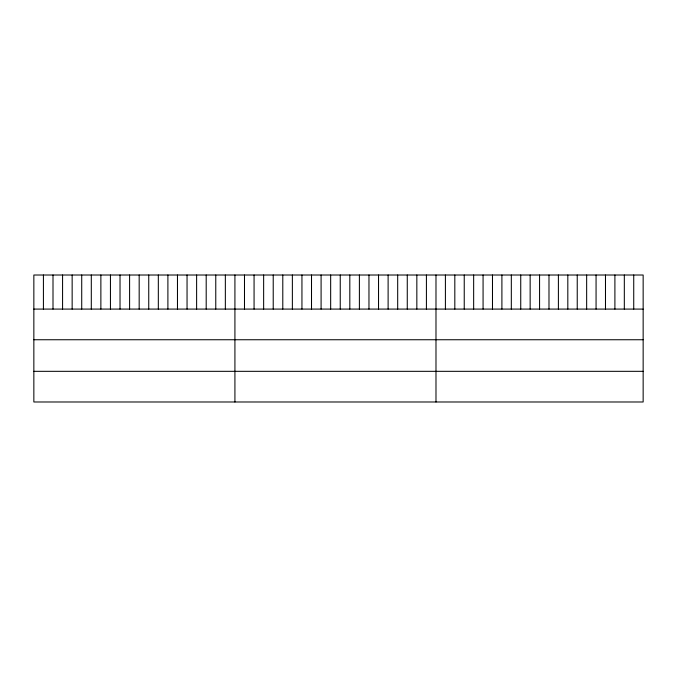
<?xml version="1.0" encoding="UTF-8"?>
<svg xmlns="http://www.w3.org/2000/svg" width="677" height="677" viewBox="0 0 677 677"><rect width="100%" height="100%" fill="white"/><g stroke="black" fill="none" stroke-linecap="round" stroke-linejoin="round"><path stroke-width="1.02" d="M643.15 309.084L643.15 401.986L33.85 401.986L33.85 275.014L643.15 275.014L643.15 309.084L33.85 309.084M33.85 339.744L643.15 339.744M33.85 371.326L643.15 371.326M633.731 275.014L633.731 309.084M624.321 275.014L624.321 309.084M614.902 275.014L614.902 309.084M605.483 275.014L605.483 309.084M596.065 275.014L596.065 309.084M586.654 275.014L586.654 309.084M577.236 275.014L577.236 309.084M567.817 275.014L567.817 309.084M558.398 275.014L558.398 309.084M548.988 275.014L548.988 309.084M539.569 275.014L539.569 309.084M530.15 275.014L530.15 309.084M520.74 275.014L520.74 309.084M511.321 275.014L511.321 309.084M501.902 275.014L501.902 309.084M492.484 275.014L492.484 309.084M483.073 275.014L483.073 309.084M473.655 275.014L473.655 309.084M464.236 275.014L464.236 309.084M454.817 275.014L454.817 309.084M445.407 275.014L445.407 309.084M435.988 275.014L435.988 401.986M426.417 275.014L426.417 309.084M416.837 275.014L416.837 309.084M407.266 275.014L407.266 309.084M397.687 275.014L397.687 309.084M388.116 275.014L388.116 309.084M378.536 275.014L378.536 309.084M368.965 275.014L368.965 309.084M359.394 275.014L359.394 309.084M349.814 275.014L349.814 309.084M340.243 275.014L340.243 309.084M330.664 275.014L330.664 309.084M321.093 275.014L321.093 309.084M311.513 275.014L311.513 309.084M301.942 275.014L301.942 309.084M292.371 275.014L292.371 309.084M282.791 275.014L282.791 309.084M273.22 275.014L273.22 309.084M263.641 275.014L263.641 309.084M254.07 275.014L254.07 309.084M244.49 275.014L244.49 309.084M234.919 275.014L234.919 401.986M225.348 275.014L225.348 309.084M215.768 275.014L215.768 309.084M206.197 275.014L206.197 309.084M196.618 275.014L196.618 309.084M187.047 275.014L187.047 309.084M177.467 275.014L177.467 309.084M167.896 275.014L167.896 309.084M158.325 275.014L158.325 309.084M148.745 275.014L148.745 309.084M139.174 275.014L139.174 309.084M129.595 275.014L129.595 309.084M120.024 275.014L120.024 309.084M110.444 275.014L110.444 309.084M100.873 275.014L100.873 309.084M91.302 275.014L91.302 309.084M81.722 275.014L81.722 309.084M72.151 275.014L72.151 309.084M62.572 275.014L62.572 309.084M53.001 275.014L53.001 309.084M43.421 275.014L43.421 309.084"/></g></svg>
